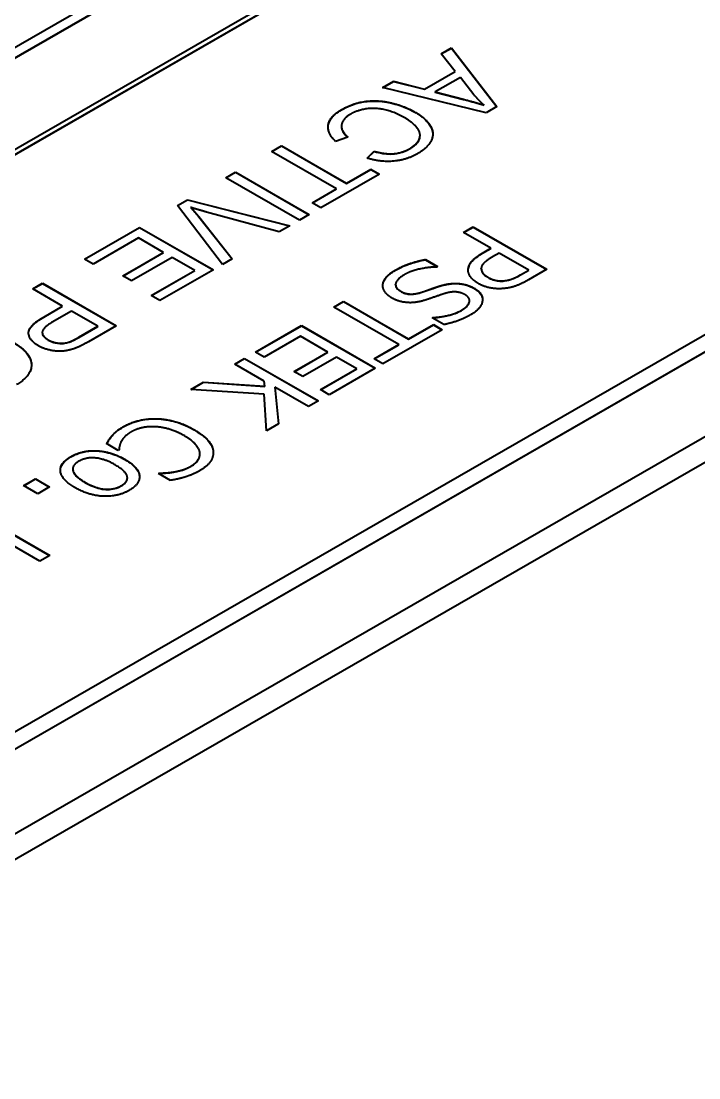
# Model space of a CAD drawing. Header units: millimetres. Extents: x 0 to 1682, y 0 to 1188.
# Drawn here: x 1442.31 to 1455.3, y 1036.25 to 1056.52 of the extents above; entities that cross this region are included whole.
import ezdxf

# ---------------------------------------------------------------- set-up
doc = ezdxf.new("R2010")
doc.units = ezdxf.units.MM
doc.header["$LTSCALE"] = 2
doc.layers.add('가시적인 것(ISO)', color=3, linetype='Continuous', lineweight=40)
doc.layers.add('가시적인 좁은 것(ISO)', color=3, linetype='Continuous', lineweight=35)

msp = doc.modelspace()

# ---------------------------------------------------------------- linework, layer by layer
at = {"layer": '가시적인 것(ISO)'}
for p, q in [((1480.1713, 1062.8026), (1434.9165, 1036.7421)), ((1480.1713, 1062.3121), (1434.9165, 1036.2515)), ((1475.3867, 1062.0051), (1436.307, 1039.5006)), ((1436.3307, 1039.1885), (1475.9287, 1061.9915)), ((1475.9287, 1061.9882), (1436.3307, 1039.1852)), ((1450.586, 1060.8513), (1424.7342, 1045.9643)), ((1424.9039, 1045.8665), (1450.7557, 1060.7536)), ((1450.7557, 1060.7503), (1424.9067, 1045.8649)), ((1452.283, 1059.8741), (1426.4312, 1044.987)), ((1452.4528, 1059.8741), (1426.4312, 1044.8893)), ((1452.4528, 1059.8708), (1426.4312, 1044.886)), ((1450.3569, 1055.8955), (1450.5552, 1056.0098)), ((1450.3587, 1055.8933), (1450.5552, 1056.0065)), ((1450.5552, 1056.0098), (1451.4262, 1054.8825)), ((1450.5552, 1056.0065), (1450.5552, 1056.0098)), ((1450.5552, 1056.0065), (1451.4244, 1054.8815)), ((1450.6296, 1055.5597), (1450.3569, 1055.8955)), ((1450.0367, 1055.2183), (1450.6296, 1055.5597)), ((1450.0367, 1055.2151), (1450.6296, 1055.5565)), ((1450.6296, 1055.5565), (1450.6296, 1055.5597)), ((1449.2315, 1055.2475), (1449.445, 1055.3704)), ((1449.2355, 1055.2465), (1449.445, 1055.3671)), ((1449.445, 1055.3704), (1450.0367, 1055.2183)), ((1449.445, 1055.3671), (1449.445, 1055.3704)), ((1449.445, 1055.3671), (1450.0367, 1055.2151)), ((1450.7277, 1055.4412), (1450.2469, 1055.1643)), ((1450.9864, 1055.1122), (1450.7277, 1055.4412)), ((1451.2235, 1054.7658), (1449.2315, 1055.2475)), ((1450.0367, 1055.2151), (1450.0367, 1055.2183)), ((1450.2469, 1055.1643), (1450.788, 1055.024)), ((1450.2469, 1055.1611), (1450.2469, 1055.1643)), ((1450.2469, 1055.1611), (1450.788, 1055.0208)), ((1451.1804, 1054.909), (1451.1804, 1054.9123)), ((1451.4262, 1054.8825), (1451.2235, 1054.7658)), ((1448.4469, 1054.5049), (1448.4469, 1054.5082)), ((1449.9541, 1054.3304), (1449.9541, 1054.3337)), ((1447.1081, 1054.0247), (1447.2956, 1054.1327)), ((1447.1109, 1054.023), (1447.2956, 1054.1294)), ((1447.2956, 1054.1327), (1448.5428, 1053.4145)), ((1447.2956, 1054.1294), (1447.2956, 1054.1327)), ((1447.2956, 1054.1294), (1448.5428, 1053.4112)), ((1448.5708, 1054.2947), (1448.3358, 1054.214)), ((1448.3552, 1053.3065), (1447.1081, 1054.0247)), ((1448.9373, 1053.8949), (1449.0774, 1054.0265)), ((1448.9399, 1053.8941), (1449.0774, 1054.0233)), ((1449.0774, 1054.0233), (1449.0774, 1054.0265)), ((1446.2285, 1053.5182), (1446.416, 1053.6262)), ((1447.6427, 1052.7038), (1446.2285, 1053.5182)), ((1446.2313, 1053.5165), (1446.416, 1053.6229)), ((1446.416, 1053.6262), (1447.8303, 1052.8118)), ((1446.416, 1053.6229), (1446.416, 1053.6262)), ((1446.416, 1053.6229), (1447.8274, 1052.8101)), ((1449.1755, 1053.5864), (1448.0545, 1052.9409)), ((1448.5428, 1053.4145), (1449.0084, 1053.6827)), ((1448.5428, 1053.4112), (1449.0084, 1053.6794)), ((1449.0084, 1053.6827), (1449.1755, 1053.5864)), ((1449.0084, 1053.6794), (1449.0084, 1053.6827)), ((1449.0084, 1053.6794), (1449.1726, 1053.5848)), ((1447.8874, 1053.0371), (1448.3552, 1053.3065)), ((1447.8902, 1053.0355), (1448.3552, 1053.3032)), ((1448.3552, 1053.3032), (1448.3552, 1053.3065)), ((1448.5428, 1053.4112), (1448.5428, 1053.4145)), ((1445.3036, 1052.9856), (1445.4966, 1053.0967)), ((1445.3054, 1052.9833), (1445.4966, 1053.0934)), ((1445.4966, 1053.0967), (1447.4573, 1052.597)), ((1445.4966, 1053.0934), (1445.4966, 1053.0967)), ((1445.4966, 1053.0934), (1447.4534, 1052.5947)), ((1446.1638, 1051.8521), (1445.3036, 1052.9856)), ((1445.5548, 1052.9469), (1445.5548, 1052.9502)), ((1448.0545, 1052.9409), (1447.8874, 1053.0371)), ((1445.71, 1052.7739), (1446.3546, 1051.962)), ((1445.71, 1052.7706), (1446.3528, 1051.961)), ((1447.2547, 1052.4803), (1445.8598, 1052.8602)), ((1447.8303, 1052.8118), (1447.6427, 1052.7038)), ((1443.5208, 1051.9589), (1444.5771, 1052.5672)), ((1443.5236, 1051.9573), (1444.5771, 1052.5639)), ((1444.5771, 1052.5672), (1445.9913, 1051.7528)), ((1444.5771, 1052.5639), (1444.5771, 1052.5672)), ((1444.5771, 1052.5639), (1445.9885, 1051.7512)), ((1447.4573, 1052.597), (1447.2547, 1052.4803)), ((1450.7857, 1052.4683), (1450.9737, 1052.5765)), ((1450.7886, 1052.4666), (1450.9737, 1052.5732)), ((1450.9737, 1052.5765), (1452.3879, 1051.7621)), ((1450.9737, 1052.5732), (1450.9737, 1052.5765)), ((1450.9737, 1052.5732), (1452.385, 1051.7605)), ((1444.5567, 1052.363), (1443.6879, 1051.8627)), ((1445.0374, 1052.0861), (1444.5567, 1052.363)), ((1451.3129, 1052.1647), (1450.7857, 1052.4683)), ((1444.2538, 1051.6349), (1445.0374, 1052.0861)), ((1444.2566, 1051.6332), (1445.0374, 1052.0829)), ((1445.0374, 1052.0829), (1445.0374, 1052.0861)), ((1451.1536, 1052.073), (1451.3129, 1052.1647)), ((1451.1536, 1052.0697), (1451.3129, 1052.1614)), ((1451.3129, 1052.1614), (1451.3129, 1052.1647)), ((1443.6879, 1051.8627), (1443.5208, 1051.9589)), ((1445.2045, 1051.9899), (1444.4208, 1051.5387)), ((1445.6367, 1051.741), (1445.2045, 1051.9899)), ((1446.3546, 1051.962), (1446.1638, 1051.8521)), ((1450.0557, 1051.9502), (1450.2918, 1051.8143)), ((1450.0557, 1051.9469), (1450.0557, 1051.9502)), ((1450.0557, 1051.9469), (1450.2889, 1051.8126)), ((1451.4733, 1052.0723), (1451.345, 1051.9984)), ((1452.0372, 1051.7476), (1451.4733, 1052.0723)), ((1444.8003, 1051.2593), (1445.6367, 1051.741)), ((1444.8031, 1051.2577), (1445.6367, 1051.7378)), ((1445.9913, 1051.7528), (1444.9673, 1051.1631)), ((1445.6367, 1051.7378), (1445.6367, 1051.741)), ((1450.2918, 1051.8143), (1450.278, 1051.8063)), ((1451.1283, 1051.7773), (1451.1283, 1051.7805)), ((1451.1284, 1051.7727), (1451.1284, 1051.776)), ((1451.8813, 1051.6578), (1452.0372, 1051.7476)), ((1451.8813, 1051.6546), (1452.0372, 1051.7443)), ((1452.3879, 1051.7621), (1452.0326, 1051.5575)), ((1452.0372, 1051.7443), (1452.0372, 1051.7476)), ((1442.527, 1051.3866), (1442.7145, 1051.4946)), ((1442.5298, 1051.385), (1442.7145, 1051.4913)), ((1442.7145, 1051.4946), (1444.1287, 1050.6802)), ((1442.7145, 1051.4913), (1442.7145, 1051.4946)), ((1442.7145, 1051.4913), (1444.1259, 1050.6786)), ((1444.4208, 1051.5387), (1444.2538, 1051.6349)), ((1443.1015, 1051.0557), (1442.527, 1051.3866)), ((1449.4854, 1051.4642), (1449.4854, 1051.4675)), ((1444.9673, 1051.1631), (1444.8003, 1051.2593)), ((1448.3, 1051.0368), (1448.4879, 1051.1451)), ((1448.3028, 1051.0352), (1448.4879, 1051.1418)), ((1448.4879, 1051.1451), (1449.7348, 1050.427)), ((1448.4879, 1051.1418), (1448.4879, 1051.1451)), ((1448.4879, 1051.1418), (1449.7348, 1050.4237)), ((1450.9024, 1051.1567), (1450.9024, 1051.1599)), ((1442.7382, 1050.8466), (1443.1015, 1051.0557)), ((1442.7382, 1050.8433), (1443.1015, 1051.0525)), ((1443.2686, 1050.9595), (1442.9031, 1050.7491)), ((1443.1015, 1051.0525), (1443.1015, 1051.0557)), ((1443.7741, 1050.6684), (1443.2686, 1050.9595)), ((1449.5469, 1050.3188), (1448.3, 1051.0368)), ((1443.4119, 1050.4598), (1443.7741, 1050.6684)), ((1443.4119, 1050.4566), (1443.7741, 1050.6651)), ((1444.1287, 1050.6802), (1443.5952, 1050.3729)), ((1443.7741, 1050.6651), (1443.7741, 1050.6684)), ((1446.7975, 1050.1716), (1447.6822, 1050.6811)), ((1446.8003, 1050.17), (1447.6822, 1050.6778)), ((1447.6822, 1050.6811), (1449.0965, 1049.8667)), ((1447.6822, 1050.6778), (1447.6822, 1050.6811)), ((1447.6822, 1050.6778), (1449.0936, 1049.8651)), ((1449.7348, 1050.427), (1450.2093, 1050.7002)), ((1449.7348, 1050.4237), (1450.2093, 1050.697)), ((1450.1875, 1050.8303), (1450.2012, 1050.8382)), ((1450.4121, 1050.7009), (1450.1875, 1050.8303)), ((1450.1903, 1050.8286), (1450.2012, 1050.8349)), ((1450.2012, 1050.8349), (1450.2012, 1050.8382)), ((1450.2093, 1050.7002), (1450.3766, 1050.6039)), ((1450.2093, 1050.697), (1450.2093, 1050.7002)), ((1450.2093, 1050.697), (1450.3737, 1050.6022)), ((1442.7118, 1050.5476), (1442.7118, 1050.5509)), ((1447.6616, 1050.4765), (1446.9648, 1050.0753)), ((1448.1865, 1050.1743), (1447.6616, 1050.4765)), ((1450.3766, 1050.6039), (1449.2397, 1049.9492)), ((1449.0724, 1050.0456), (1449.5469, 1050.3188)), ((1449.0752, 1050.0439), (1449.5469, 1050.3155)), ((1449.5469, 1050.3155), (1449.5469, 1050.3188)), ((1449.7348, 1050.4237), (1449.7348, 1050.427)), ((1446.4033, 1049.9446), (1446.5912, 1050.0528)), ((1446.5912, 1050.0528), (1448.0054, 1049.2384)), ((1446.5912, 1050.0495), (1446.5912, 1050.0528)), ((1446.9648, 1050.0753), (1446.7975, 1050.1716)), ((1447.5367, 1049.8001), (1448.1865, 1050.1743)), ((1447.5395, 1049.7984), (1448.1865, 1050.171)), ((1448.3538, 1050.0779), (1447.704, 1049.7037)), ((1448.1865, 1050.171), (1448.1865, 1050.1743)), ((1448.7412, 1049.8548), (1448.3538, 1050.0779)), ((1446.9683, 1049.6192), (1446.4033, 1049.9446)), ((1446.4061, 1049.9429), (1446.5912, 1050.0495)), ((1446.5912, 1050.0495), (1448.0026, 1049.2368)), ((1448.0444, 1049.4536), (1448.7412, 1049.8548)), ((1448.0472, 1049.4519), (1448.7412, 1049.8516)), ((1449.0965, 1049.8667), (1448.2117, 1049.3572)), ((1448.7412, 1049.8516), (1448.7412, 1049.8548)), ((1449.2397, 1049.9492), (1449.0724, 1050.0456)), ((1447.704, 1049.7037), (1447.5367, 1049.8001)), ((1445.5598, 1049.4589), (1445.8039, 1049.5994)), ((1446.9625, 1049.3651), (1445.5598, 1049.4589)), ((1445.5649, 1049.4585), (1445.8039, 1049.5962)), ((1445.8039, 1049.5994), (1446.9786, 1049.5182)), ((1445.8039, 1049.5962), (1445.8039, 1049.5994)), ((1445.8039, 1049.5962), (1446.9786, 1049.515)), ((1446.9786, 1049.5182), (1446.9683, 1049.6192)), ((1446.9786, 1049.515), (1446.9786, 1049.5182)), ((1447.8175, 1049.1302), (1447.1677, 1049.5044)), ((1447.1677, 1049.5044), (1447.2376, 1048.7963)), ((1447.1677, 1049.5011), (1447.1677, 1049.5044)), ((1447.1677, 1049.5011), (1447.2373, 1048.7961)), ((1448.2117, 1049.3572), (1448.0444, 1049.4536)), ((1447.0084, 1048.6643), (1446.9625, 1049.3651)), ((1448.0054, 1049.2384), (1447.8175, 1049.1302)), ((1447.2376, 1048.7963), (1447.0084, 1048.6643)), ((1444.0516, 1048.5686), (1444.0516, 1048.5719)), ((1444.1685, 1048.2881), (1443.9439, 1048.4174)), ((1444.1822, 1048.296), (1444.1685, 1048.2881)), ((1445.7337, 1048.2204), (1445.7337, 1048.2237)), ((1443.2951, 1047.9261), (1443.2951, 1047.9293)), ((1444.9409, 1047.8433), (1444.9558, 1047.8518)), ((1445.1678, 1047.7126), (1444.9409, 1047.8433)), ((1444.9438, 1047.8416), (1444.9558, 1047.8486)), ((1444.9558, 1047.8486), (1444.9558, 1047.8518)), ((1442.3532, 1047.6123), (1442.5801, 1047.743)), ((1442.356, 1047.6106), (1442.5801, 1047.7397)), ((1442.5801, 1047.743), (1442.8505, 1047.5872)), ((1442.5801, 1047.7397), (1442.5801, 1047.743)), ((1442.5801, 1047.7397), (1442.8477, 1047.5856)), ((1444.3424, 1047.7581), (1444.3424, 1047.7614)), ((1442.6236, 1047.4565), (1442.3532, 1047.6123)), ((1442.8505, 1047.5872), (1442.6236, 1047.4565)), ((1441.4386, 1047.0856), (1442.8528, 1046.2712)), ((1441.4386, 1047.0824), (1442.85, 1046.2696)), ((1442.6649, 1046.163), (1441.418, 1046.881)), ((1442.8528, 1046.2712), (1442.6649, 1046.163))]:
    msp.add_line(p, q, dxfattribs=at)
for points, degree in [([(1448.4479, 1054.8235), (1448.6764, 1054.9551), (1449.1496, 1055.0129), (1449.6519, 1054.8962), (1449.8546, 1054.7795)], 2), ([(1450.788, 1055.024), (1451.0338, 1054.9595), (1451.1804, 1054.9123)], 2), ([(1451.1804, 1054.9123), (1451.0726, 1055.0067), (1450.9864, 1055.1122)], 2), ([(1448.3358, 1054.214), (1448.1644, 1054.381), (1448.2269, 1054.6963), (1448.4479, 1054.8235)], 2), ([(1448.6247, 1054.7404), (1448.4673, 1054.6497), (1448.4306, 1054.4201), (1448.5708, 1054.2947)], 2), ([(1449.6627, 1054.6677), (1449.4827, 1054.7714), (1449.1076, 1054.8658), (1448.754, 1054.8149), (1448.6247, 1054.7404)], 2), ([(1449.8546, 1054.7795), (1450.0755, 1054.6522), (1450.2361, 1054.3648), (1450.0949, 1054.0874), (1449.9074, 1053.9794)], 2), ([(1449.7511, 1054.0743), (1449.9138, 1054.1681), (1449.9774, 1054.3847), (1449.8028, 1054.5871), (1449.6627, 1054.6677)], 2), ([(1449.9074, 1053.9794), (1449.695, 1053.8571), (1449.1895, 1053.8155), (1448.9373, 1053.8949)], 2), ([(1449.0774, 1054.0265), (1449.2811, 1053.9663), (1449.6088, 1053.9924), (1449.7511, 1054.0743)], 2), ([(1445.8598, 1052.8602), (1445.6928, 1052.9055), (1445.5548, 1052.9502)], 2), ([(1445.5548, 1052.9502), (1445.6378, 1052.8652), (1445.71, 1052.7739)], 2), ([(1449.4815, 1051.7463), (1449.6351, 1051.8347), (1449.9147, 1051.9218), (1450.0557, 1051.9502)], 2), ([(1450.8774, 1051.745), (1450.8786, 1051.8288), (1451.0023, 1051.9858), (1451.1536, 1052.073)], 2), ([(1451.345, 1051.9984), (1451.2304, 1051.9324), (1451.1261, 1051.8301), (1451.1284, 1051.776)], 2), ([(1449.2409, 1051.4599), (1449.2466, 1051.5344), (1449.352, 1051.6717), (1449.4815, 1051.7463)], 2), ([(1450.278, 1051.8063), (1450.0981, 1051.803), (1449.7669, 1051.7232), (1449.658, 1051.6605)], 2), ([(1451.0676, 1051.4929), (1450.976, 1051.5456), (1450.8763, 1051.6783), (1450.8774, 1051.745)], 2), ([(1450.8774, 1051.7403), (1450.8774, 1051.7408), (1450.8774, 1051.7412), (1450.8774, 1051.7417)], 3), ([(1451.1283, 1051.7773), (1451.1283, 1051.7757), (1451.1283, 1051.7742), (1451.1284, 1051.7727)], 3), ([(1451.1284, 1051.776), (1451.1284, 1051.7271), (1451.1903, 1051.6479), (1451.2579, 1051.609)], 2), ([(1449.658, 1051.6605), (1449.5022, 1051.5707), (1449.4724, 1051.4044), (1449.5789, 1051.343)], 2), ([(1450.2895, 1051.4288), (1450.3823, 1051.4599), (1450.5565, 1051.4929), (1450.6482, 1051.4915)], 2), ([(1450.6482, 1051.4915), (1450.7387, 1051.4896), (1450.9129, 1051.4447), (1450.9954, 1051.3972)], 2), ([(1451.5742, 1051.3952), (1451.4413, 1051.3807), (1451.1857, 1051.4249), (1451.0676, 1051.4929)], 2), ([(1451.2579, 1051.609), (1451.3312, 1051.5668), (1451.4894, 1051.5338), (1451.5753, 1051.5437)], 2), ([(1452.0326, 1051.5575), (1451.9065, 1051.4849), (1451.6888, 1051.4071), (1451.5742, 1051.3952)], 2), ([(1451.5753, 1051.5437), (1451.6498, 1051.5522), (1451.7931, 1051.607), (1451.8813, 1051.6578)], 2), ([(1449.4128, 1051.213), (1449.3291, 1051.2612), (1449.2363, 1051.3925), (1449.2409, 1051.4599)], 2), ([(1449.2405, 1051.4461), (1449.2405, 1051.4496), (1449.2406, 1051.4531), (1449.2409, 1051.4566)], 3), ([(1449.5789, 1051.343), (1449.6637, 1051.2942), (1449.8528, 1051.2817), (1449.9697, 1051.3186)], 2), ([(1449.9697, 1051.3186), (1450.0534, 1051.3457), (1450.1875, 1051.3939), (1450.2895, 1051.4288)], 2), ([(1450.4144, 1051.2935), (1450.3388, 1051.2685), (1450.1245, 1051.1926), (1450.05, 1051.1695)], 2), ([(1450.819, 1051.2731), (1450.7296, 1051.3246), (1450.5279, 1051.3312), (1450.4144, 1051.2935)], 2), ([(1450.749, 1050.9768), (1450.8797, 1051.052), (1450.9187, 1051.2157), (1450.819, 1051.2731)], 2), ([(1450.9954, 1051.3972), (1451.1674, 1051.2982), (1451.1318, 1051.0098), (1450.9244, 1050.8903)], 2), ([(1450.05, 1051.1695), (1449.8597, 1051.1114), (1449.5446, 1051.1371), (1449.4128, 1051.213)], 2), ([(1450.2012, 1050.8382), (1450.3307, 1050.8415), (1450.6333, 1050.9101), (1450.749, 1050.9768)], 2), ([(1450.9244, 1050.8903), (1450.8052, 1050.8217), (1450.5473, 1050.7273), (1450.4121, 1050.7009)], 2), ([(1442.6391, 1050.2941), (1442.459, 1050.3978), (1442.4386, 1050.674), (1442.7382, 1050.8466)], 2), ([(1442.9031, 1050.7491), (1442.721, 1050.6442), (1442.7037, 1050.4791), (1442.8266, 1050.4083)], 2), ([(1443.2244, 1050.3667), (1443.2847, 1050.3866), (1443.4119, 1050.4598)], 2), ([(1442.1411, 1050.3711), (1442.4935, 1050.1681), (1442.5129, 1049.7212), (1442.2144, 1049.5492)], 2), ([(1443.3656, 1050.2569), (1443.2438, 1050.2066), (1443.0066, 1050.1818), (1442.7447, 1050.2333), (1442.6391, 1050.2941)], 2), ([(1442.8266, 1050.4083), (1442.915, 1050.3574), (1443.1317, 1050.3357), (1443.2244, 1050.3667)], 2), ([(1443.5952, 1050.3729), (1443.454, 1050.2916), (1443.3656, 1050.2569)], 2), ([(1444.2625, 1048.7408), (1444.4, 1048.82), (1444.7255, 1048.9005), (1444.9031, 1048.8959)], 2), ([(1444.9031, 1048.8959), (1445.0796, 1048.8919), (1445.4475, 1048.787), (1445.6262, 1048.6841)], 2), ([(1444.0516, 1048.5719), (1444.0928, 1048.6194), (1444.1777, 1048.692), (1444.2625, 1048.7408)], 2), ([(1444.4229, 1048.6458), (1444.3415, 1048.5989), (1444.243, 1048.496), (1444.2189, 1048.4478)], 2), ([(1444.8722, 1048.7421), (1444.7427, 1048.7481), (1444.5123, 1048.6973), (1444.4229, 1048.6458)], 2), ([(1445.4303, 1048.5712), (1445.2847, 1048.655), (1445.0051, 1048.7355), (1444.8722, 1048.7421)], 2), ([(1445.6262, 1048.6841), (1445.8039, 1048.5818), (1445.9769, 1048.3778), (1445.9884, 1048.2722)], 2), ([(1443.9439, 1048.4174), (1443.9691, 1048.457), (1444.0115, 1048.5276), (1444.0516, 1048.5719)], 2), ([(1444.2189, 1048.4478), (1444.1971, 1048.4009), (1444.1822, 1048.3211), (1444.1822, 1048.296)], 2), ([(1445.7317, 1048.2524), (1445.7191, 1048.3283), (1445.5667, 1048.4927), (1445.4303, 1048.5712)], 2), ([(1443.2574, 1048.1673), (1443.4786, 1048.2947), (1444.0333, 1048.267), (1444.2923, 1048.1178)], 2), ([(1445.5644, 1047.9885), (1445.6549, 1048.0406), (1445.742, 1048.1765), (1445.7317, 1048.2524)], 2), ([(1445.9884, 1048.2722), (1445.9987, 1048.1686), (1445.8669, 1047.9779), (1445.7237, 1047.8954)], 2), ([(1445.9884, 1048.269), (1445.9893, 1048.2602), (1445.9897, 1048.2515), (1445.9898, 1048.2427)], 3), ([(1443.3445, 1047.572), (1443.0763, 1047.7265), (1443.0419, 1048.0432), (1443.2574, 1048.1673)], 2), ([(1443.411, 1048.0789), (1443.2734, 1047.9997), (1443.325, 1047.7958), (1443.529, 1047.6783)], 2), ([(1444.1077, 1048.0116), (1443.9072, 1048.1271), (1443.5496, 1048.1587), (1443.411, 1048.0789)], 2), ([(1444.2923, 1048.1178), (1444.5581, 1047.9647), (1444.5914, 1047.6446), (1444.3782, 1047.5219)], 2), ([(1444.2246, 1047.6103), (1444.3633, 1047.6902), (1444.314, 1047.8928), (1444.1077, 1048.0116)], 2), ([(1444.9558, 1047.8518), (1445.0039, 1047.8532), (1445.1461, 1047.8611), (1445.2332, 1047.8756)], 2), ([(1445.2332, 1047.8756), (1445.3168, 1047.8895), (1445.4818, 1047.9409), (1445.5644, 1047.9885)], 2), ([(1445.7237, 1047.8954), (1445.6526, 1047.8545), (1445.5071, 1047.7944), (1445.4383, 1047.7733)], 2), ([(1443.529, 1047.6783), (1443.7353, 1047.5595), (1444.086, 1047.5304), (1444.2246, 1047.6103)], 2), ([(1445.4383, 1047.7733), (1445.3776, 1047.7555), (1445.24, 1047.7251), (1445.1678, 1047.7126)], 2), ([(1444.3782, 1047.5219), (1444.1628, 1047.3978), (1443.6115, 1047.4183), (1443.3445, 1047.572)], 2)]:
    msp.add_open_spline(points, degree=degree, dxfattribs=at)
for points, knots in [([(1448.4479, 1054.8203), (1448.501, 1054.8509), (1448.5585, 1054.8796), (1448.6747, 1054.9263), (1448.7329, 1054.9453), (1448.8424, 1054.9709), (1448.9431, 1054.9911), (1449.2253, 1054.9893), (1449.3441, 1054.9649), (1449.5811, 1054.908), (1449.727, 1054.8497), (1449.8546, 1054.7762)], [-0.39425907, -0.39425907, -0.39425907, -0.39425907, -0.31587064, -0.31587064, -0.24643519, -0.24643519, -0.19259134, -0.19259134, -0.13534297, -0.13534297, 0, 0, 0, 0]), ([(1450.788, 1055.0208), (1450.8611, 1055.0016), (1450.9369, 1054.9811), (1451.0655, 1054.9445), (1451.1253, 1054.9268), (1451.1804, 1054.909)], [-0.10771859, -0.10771859, -0.10771859, -0.10771859, -0.04732276, -0.04732276, 0, 0, 0, 0]), ([(1448.1908, 1054.4881), (1448.1912, 1054.5381), (1448.2065, 1054.5954), (1448.2951, 1054.7173), (1448.3644, 1054.7722), (1448.4479, 1054.8203)], [-0.17214575, -0.17214575, -0.17214575, -0.17214575, -0.08855476, -0.08855476, 0, 0, 0, 0]), ([(1449.8546, 1054.7762), (1449.917, 1054.7402), (1449.9746, 1054.7012), (1450.0697, 1054.6203), (1450.108, 1054.5791), (1450.1707, 1054.4857), (1450.1981, 1054.4244), (1450.1986, 1054.3554)], [-0.96144369, -0.96144369, -0.96144369, -0.96144369, -0.71284942, -0.71284942, -0.48400193, -0.48400193, -0.22365724, -0.22365724, -0.22365724, -0.22365724]), ([(1448.4468, 1054.5049), (1448.4468, 1054.4861), (1448.45, 1054.4657), (1448.4763, 1054.3902), (1448.5173, 1054.3397), (1448.5681, 1054.2938)], [-0.10144367, -0.10144367, -0.10144367, -0.10144367, -0.0720852, -0.0720852, -0.00121964, -0.00121964, -0.00121964, -0.00121964]), ([(1449.7511, 1054.0711), (1449.7881, 1054.0924), (1449.8222, 1054.1155), (1449.8783, 1054.1636), (1449.9008, 1054.188), (1449.9469, 1054.2584), (1449.9543, 1054.2988), (1449.9542, 1054.3304)], [-0.72619001, -0.72619001, -0.72619001, -0.72619001, -0.63306467, -0.63306467, -0.5475839, -0.5475839, -0.40078878, -0.40078878, -0.40078878, -0.40078878]), ([(1449.0774, 1054.0233), (1449.1291, 1054.008), (1449.1838, 1053.9948), (1449.2883, 1053.9782), (1449.3383, 1053.9736), (1449.4274, 1053.9739), (1449.4893, 1053.977), (1449.6335, 1054.0124), (1449.6962, 1054.0395), (1449.7511, 1054.0711)], [-0.28281542, -0.28281542, -0.28281542, -0.28281542, -0.19412983, -0.19412983, -0.11745609, -0.11745609, -0.05818695, -0.05818695, 0, 0, 0, 0]), ([(1445.5548, 1052.9469), (1445.5826, 1052.9184), (1445.6094, 1052.8895), (1445.6612, 1052.8307), (1445.6861, 1052.8008), (1445.71, 1052.7706)], [-0.085840129, -0.085840129, -0.085840129, -0.085840129, -0.043215696, -0.043215696, 0, 0, 0, 0]), ([(1449.4815, 1051.743), (1449.6316, 1051.8294), (1449.7352, 1051.8626), (1449.8652, 1051.9031), (1449.9588, 1051.9274), (1450.0557, 1051.9469)], [-0.11086321, -0.11086321, -0.11086321, -0.11086321, -0.0769799, -0.0769799, 0, 0, 0, 0]), ([(1450.8774, 1051.7417), (1450.8778, 1051.7695), (1450.8832, 1051.797), (1450.9082, 1051.8613), (1450.9286, 1051.8891), (1450.9865, 1051.9625), (1451.0651, 1052.0187), (1451.1536, 1052.0697)], [-0.13545503, -0.13545503, -0.13545503, -0.13545503, -0.11788188, -0.11788188, -0.09384975, -0.09384975, 0, 0, 0, 0]), ([(1449.2409, 1051.4566), (1449.2463, 1051.5273), (1449.2817, 1051.5768), (1449.3384, 1051.6507), (1449.4053, 1051.6991), (1449.4815, 1051.743)], [-0.11735797, -0.11735797, -0.11735797, -0.11735797, -0.08087012, -0.08087012, 0, 0, 0, 0]), ([(1451.1284, 1051.7727), (1451.1284, 1051.7571), (1451.1308, 1051.7415), (1451.1412, 1051.7117), (1451.1488, 1051.6977), (1451.174, 1051.6654), (1451.2009, 1051.6385), (1451.2579, 1051.6057)], [-0.14927845, -0.14927845, -0.14927845, -0.14927845, -0.10356515, -0.10356515, -0.06042195, -0.06042195, 0, 0, 0, 0]), ([(1450.2895, 1051.4256), (1450.3776, 1051.455), (1450.4401, 1051.4675), (1450.5275, 1051.4841), (1450.5871, 1051.4891), (1450.6482, 1051.4883)], [-0.069003597, -0.069003597, -0.069003597, -0.069003597, -0.045850558, -0.045850558, 0, 0, 0, 0]), ([(1450.6482, 1051.4883), (1450.7297, 1051.4865), (1450.7909, 1051.4728), (1450.8896, 1051.4474), (1450.9461, 1051.4223), (1450.9954, 1051.3939)], [-0.081020967, -0.081020967, -0.081020967, -0.081020967, -0.052334225, -0.052334225, 0, 0, 0, 0]), ([(1451.2579, 1051.6057), (1451.2866, 1051.5892), (1451.3184, 1051.5742), (1451.394, 1051.5488), (1451.4289, 1051.5429), (1451.4942, 1051.5353), (1451.5348, 1051.5357), (1451.5753, 1051.5404)], [-0.066393617, -0.066393617, -0.066393617, -0.066393617, -0.049983575, -0.049983575, -0.030972939, -0.030972939, 0, 0, 0, 0]), ([(1451.5753, 1051.5404), (1451.628, 1051.5465), (1451.6767, 1051.5593), (1451.7525, 1051.5882), (1451.8038, 1051.6099), (1451.8813, 1051.6546)], [-0.20073249, -0.20073249, -0.20073249, -0.20073249, -0.08226158, -0.08226158, 0, 0, 0, 0]), ([(1449.4854, 1051.4642), (1449.4854, 1051.4636), (1449.4854, 1051.4629), (1449.4858, 1051.4407), (1449.4929, 1051.4198), (1449.5237, 1051.3771), (1449.5487, 1051.3572), (1449.5789, 1051.3398)], [-0.061100869, -0.061100869, -0.061100869, -0.061100869, -0.060260298, -0.060260298, -0.032125992, -0.032125992, 0, 0, 0, 0]), ([(1449.5789, 1051.3398), (1449.6006, 1051.3273), (1449.6246, 1051.3159), (1449.6743, 1051.2984), (1449.6993, 1051.292), (1449.7567, 1051.2836), (1449.7896, 1051.2824), (1449.8765, 1051.2898), (1449.9255, 1051.3014), (1449.9697, 1051.3154)], [-0.1167451, -0.1167451, -0.1167451, -0.1167451, -0.08983718, -0.08983718, -0.06572753, -0.06572753, -0.03789035, -0.03789035, 0, 0, 0, 0]), ([(1449.9697, 1051.3154), (1450.0206, 1051.3318), (1450.071, 1051.3487), (1450.1736, 1051.3856), (1450.236, 1051.4072), (1450.2895, 1051.4256)], [-0.090193495, -0.090193495, -0.090193495, -0.090193495, -0.046731269, -0.046731269, 0, 0, 0, 0]), ([(1450.9954, 1051.3939), (1451.0455, 1051.3651), (1451.0856, 1051.3321), (1451.139, 1051.2575), (1451.1509, 1051.2188), (1451.1512, 1051.1789)], [-0.32631715, -0.32631715, -0.32631715, -0.32631715, -0.24149987, -0.24149987, -0.15852623, -0.15852623, -0.15852623, -0.15852623]), ([(1450.749, 1050.9735), (1450.7792, 1050.9909), (1450.8072, 1051.0098), (1450.8518, 1051.0486), (1450.8694, 1051.0681), (1450.8967, 1051.1138), (1450.9024, 1051.137), (1450.9024, 1051.1567)], [-0.125163669, -0.125163669, -0.125163669, -0.125163669, -0.101619965, -0.101619965, -0.080571573, -0.080571573, -0.055396852, -0.055396852, -0.055396852, -0.055396852]), ([(1450.2012, 1050.8349), (1450.3201, 1050.8379), (1450.4297, 1050.8601), (1450.5895, 1050.8979), (1450.6749, 1050.9308), (1450.749, 1050.9735)], [-0.12956978, -0.12956978, -0.12956978, -0.12956978, -0.07863238, -0.07863238, 0, 0, 0, 0]), ([(1442.4489, 1050.5434), (1442.449, 1050.5574), (1442.4508, 1050.5665), (1442.4595, 1050.608), (1442.4844, 1050.6455), (1442.5724, 1050.7396), (1442.6555, 1050.7956), (1442.7382, 1050.8433)], [-0.14191767, -0.14191767, -0.14191767, -0.14191767, -0.13869154, -0.13869154, -0.08775112, -0.08775112, 0, 0, 0, 0]), ([(1442.7118, 1050.5476), (1442.7118, 1050.5471), (1442.7118, 1050.5465), (1442.7122, 1050.5227), (1442.7206, 1050.5003), (1442.7573, 1050.451), (1442.7894, 1050.4265), (1442.8266, 1050.4051)], [-0.070510888, -0.070510888, -0.070510888, -0.070510888, -0.069823538, -0.069823538, -0.039428554, -0.039428554, 0, 0, 0, 0]), ([(1443.2244, 1050.3635), (1443.2482, 1050.3713), (1443.2765, 1050.3843), (1443.3382, 1050.4149), (1443.3778, 1050.4369), (1443.4119, 1050.4566)], [-0.060822008, -0.060822008, -0.060822008, -0.060822008, -0.036218983, -0.036218983, 0, 0, 0, 0]), ([(1442.1411, 1050.3678), (1442.2631, 1050.2975), (1442.37, 1050.2164), (1442.4895, 1050.0482), (1442.5033, 1049.9816), (1442.5035, 1049.929)], [-0.33632938, -0.33632938, -0.33632938, -0.33632938, -0.25521358, -0.25521358, -0.18814764, -0.18814764, -0.18814764, -0.18814764]), ([(1442.8266, 1050.4051), (1442.8519, 1050.3905), (1442.8799, 1050.3776), (1442.9398, 1050.3574), (1442.9705, 1050.3502), (1443.026, 1050.3425), (1443.0673, 1050.3382), (1443.1548, 1050.3448), (1443.1908, 1050.3522), (1443.2244, 1050.3635)], [-0.17533641, -0.17533641, -0.17533641, -0.17533641, -0.11899461, -0.11899461, -0.06618206, -0.06618206, -0.02915608, -0.02915608, 0, 0, 0, 0]), ([(1444.2625, 1048.7375), (1444.3122, 1048.7662), (1444.3662, 1048.792), (1444.4808, 1048.8354), (1444.541, 1048.8531), (1444.7001, 1048.8867), (1444.8001, 1048.8953), (1444.9031, 1048.8926)], [-0.17941073, -0.17941073, -0.17941073, -0.17941073, -0.12708312, -0.12708312, -0.07734006, -0.07734006, 0, 0, 0, 0]), ([(1444.9031, 1048.8926), (1444.9636, 1048.8913), (1445.0231, 1048.8857), (1445.156, 1048.8649), (1445.2194, 1048.8488), (1445.3985, 1048.7977), (1445.5198, 1048.7421), (1445.6262, 1048.6808)], [-0.17873536, -0.17873536, -0.17873536, -0.17873536, -0.14982098, -0.14982098, -0.1129183, -0.1129183, 0, 0, 0, 0]), ([(1444.0516, 1048.5686), (1444.0766, 1048.5974), (1444.104, 1048.6257), (1444.1677, 1048.6802), (1444.2149, 1048.7101), (1444.2625, 1048.7375)], [-0.09903769, -0.09903769, -0.09903769, -0.09903769, -0.050485936, -0.050485936, 0, 0, 0, 0]), ([(1445.6262, 1048.6808), (1445.7895, 1048.5868), (1445.8617, 1048.5122), (1445.9496, 1048.4037), (1445.9809, 1048.3379), (1445.9884, 1048.269)], [-0.15589909, -0.15589909, -0.15589909, -0.15589909, -0.09000871, -0.09000871, 0, 0, 0, 0]), ([(1443.9454, 1048.4166), (1443.9607, 1048.4407), (1443.9757, 1048.4648), (1444.0064, 1048.5159), (1444.0288, 1048.5435), (1444.0516, 1048.5686)], [-0.070192117, -0.070192117, -0.070192117, -0.070192117, -0.036843177, -0.036843177, 0, 0, 0, 0]), ([(1443.2574, 1048.164), (1443.2926, 1048.1843), (1443.3307, 1048.203), (1443.4101, 1048.234), (1443.4506, 1048.2466), (1443.5647, 1048.2724), (1443.6385, 1048.2798), (1443.7847, 1048.278), (1443.8741, 1048.2704), (1444.0952, 1048.2143), (1444.2007, 1048.1673), (1444.2923, 1048.1145)], [-0.38842463, -0.38842463, -0.38842463, -0.38842463, -0.32850653, -0.32850653, -0.27299216, -0.27299216, -0.18105037, -0.18105037, -0.09715739, -0.09715739, 0, 0, 0, 0]), ([(1443.0579, 1047.9064), (1443.0579, 1047.9066), (1443.0579, 1047.9067), (1443.0583, 1047.9514), (1443.0731, 1047.9944), (1443.1385, 1048.0842), (1443.1926, 1048.1267), (1443.2574, 1048.164)], [-0.12695964, -0.12695964, -0.12695964, -0.12695964, -0.126802, -0.126802, -0.06869129, -0.06869129, 0, 0, 0, 0]), ([(1444.2923, 1048.1145), (1444.3886, 1048.0591), (1444.4749, 1047.9946), (1444.5512, 1047.8866), (1444.5755, 1047.8391), (1444.576, 1047.7801)], [-0.36629171, -0.36629171, -0.36629171, -0.36629171, -0.20612787, -0.20612787, -0.12850245, -0.12850245, -0.12850245, -0.12850245]), ([(1445.5644, 1047.9852), (1445.5965, 1048.0037), (1445.6247, 1048.024), (1445.6759, 1048.0718), (1445.6936, 1048.0961), (1445.7246, 1048.1504), (1445.7337, 1048.1851), (1445.7337, 1048.2204)], [-0.111508123, -0.111508123, -0.111508123, -0.111508123, -0.087083349, -0.087083349, -0.059076463, -0.059076463, -0.012583657, -0.012583657, -0.012583657, -0.012583657]), ([(1443.2951, 1047.9261), (1443.2951, 1047.9207), (1443.2955, 1047.9154), (1443.3, 1047.8816), (1443.3137, 1047.8502), (1443.3895, 1047.7631), (1443.4589, 1047.7154), (1443.529, 1047.675)], [-0.13642283, -0.13642283, -0.13642283, -0.13642283, -0.12653113, -0.12653113, -0.07437258, -0.07437258, 0, 0, 0, 0]), ([(1444.9558, 1047.8486), (1444.9956, 1047.8497), (1445.0353, 1047.8516), (1445.1278, 1047.8568), (1445.1822, 1047.8638), (1445.2332, 1047.8723)], [-0.069612591, -0.069612591, -0.069612591, -0.069612591, -0.039763593, -0.039763593, 0, 0, 0, 0]), ([(1445.2332, 1047.8723), (1445.3116, 1047.8853), (1445.3699, 1047.9028), (1445.4601, 1047.9309), (1445.5155, 1047.9571), (1445.5644, 1047.9852)], [-0.076887097, -0.076887097, -0.076887097, -0.076887097, -0.051825259, -0.051825259, 0, 0, 0, 0]), ([(1443.529, 1047.675), (1443.5755, 1047.6482), (1443.6264, 1047.6222), (1443.7241, 1047.5823), (1443.772, 1047.5662), (1443.8771, 1047.5431), (1443.9235, 1047.5394), (1444.0093, 1047.5395), (1444.0522, 1047.5445), (1444.143, 1047.5666), (1444.1866, 1047.5851), (1444.2246, 1047.607)], [-0.16779125, -0.16779125, -0.16779125, -0.16779125, -0.13312315, -0.13312315, -0.10473238, -0.10473238, -0.0738939, -0.0738939, -0.04039998, -0.04039998, 0, 0, 0, 0]), ([(1444.2246, 1047.607), (1444.2479, 1047.6204), (1444.2691, 1047.635), (1444.3032, 1047.6657), (1444.3165, 1047.6814), (1444.3371, 1047.7176), (1444.3424, 1047.7377), (1444.3424, 1047.7581)], [-0.26853171, -0.26853171, -0.26853171, -0.26853171, -0.22663793, -0.22663793, -0.18795289, -0.18795289, -0.14224076, -0.14224076, -0.14224076, -0.14224076])]:
    msp.add_open_spline(points, degree=3, knots=knots, dxfattribs=at)
at = {"layer": '가시적인 좁은 것(ISO)'}
for p, q in [((1450.788, 1055.0208), (1450.788, 1055.024)), ((1448.4479, 1054.8203), (1448.4479, 1054.8235)), ((1449.8546, 1054.7762), (1449.8546, 1054.7795)), ((1449.7511, 1054.0711), (1449.7511, 1054.0743)), ((1445.71, 1052.7706), (1445.71, 1052.7739)), ((1451.1536, 1052.0697), (1451.1536, 1052.073)), ((1449.4815, 1051.743), (1449.4815, 1051.7463)), ((1450.8774, 1051.7417), (1450.8774, 1051.745)), ((1450.6482, 1051.4883), (1450.6482, 1051.4915)), ((1451.2579, 1051.6057), (1451.2579, 1051.609)), ((1451.5753, 1051.5404), (1451.5753, 1051.5437)), ((1451.8813, 1051.6546), (1451.8813, 1051.6578)), ((1449.2409, 1051.4566), (1449.2409, 1051.4599)), ((1449.5789, 1051.3398), (1449.5789, 1051.343)), ((1449.9697, 1051.3154), (1449.9697, 1051.3186)), ((1450.2895, 1051.4256), (1450.2895, 1051.4288)), ((1450.9954, 1051.3939), (1450.9954, 1051.3972)), ((1450.749, 1050.9735), (1450.749, 1050.9768)), ((1442.7382, 1050.8433), (1442.7382, 1050.8466)), ((1443.4119, 1050.4566), (1443.4119, 1050.4598)), ((1442.8266, 1050.4051), (1442.8266, 1050.4083)), ((1443.2244, 1050.3635), (1443.2244, 1050.3667)), ((1444.9031, 1048.8926), (1444.9031, 1048.8959)), ((1444.2625, 1048.7375), (1444.2625, 1048.7408)), ((1445.6262, 1048.6808), (1445.6262, 1048.6841)), ((1445.9884, 1048.269), (1445.9884, 1048.2722)), ((1443.2574, 1048.164), (1443.2574, 1048.1673)), ((1444.2923, 1048.1145), (1444.2923, 1048.1178)), ((1445.2332, 1047.8723), (1445.2332, 1047.8756)), ((1445.5644, 1047.9852), (1445.5644, 1047.9885)), ((1443.529, 1047.675), (1443.529, 1047.6783)), ((1444.2246, 1047.607), (1444.2246, 1047.6103))]:
    msp.add_line(p, q, dxfattribs=at)

doc.saveas('drawing.dxf')
